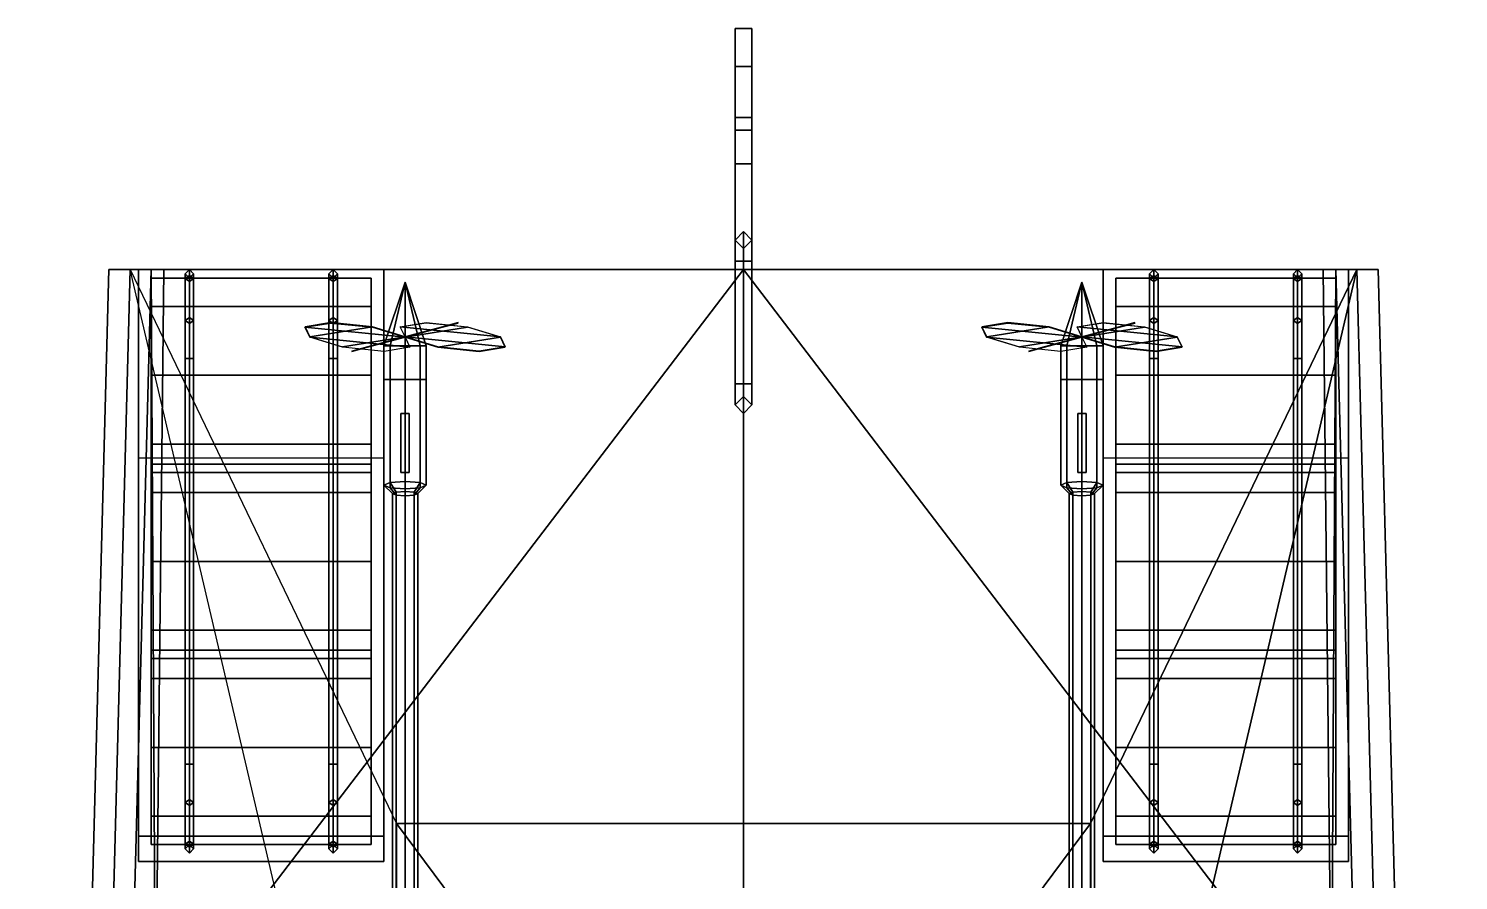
# Model space of a CAD drawing. Header units: millimetres. Extents: x -1.8 to 1.8, y -7.4 to 10.2.
# Drawn here: x -1.69 to 1.69, y 5.405 to 7.42 of the extents above; entities that cross this region are included whole.
import ezdxf

# ---------------------------------------------------------------- set-up
doc = ezdxf.new("R2010")
doc.units = ezdxf.units.MM
for name, color, linetype in [('deck', 2, 'Continuous'), ('propeller', 1, 'Continuous'), ('superstructure', 3, 'Continuous')]:
    doc.layers.add(name, color=color, linetype=linetype)

msp = doc.modelspace()

# ---------------------------------------------------------------- linework, layer by layer
for points in [[(-0.02, 7.42, -1.27), (-0.02, 6.87, -1.27), (-0.02, 6.87, -1.27), (-0.02, 7.42, -0.47)], [(0.02, 7.42, -0.47), (0.02, 7.42, -1.27), (-0.02, 7.42, -1.27), (-0.02, 7.42, -0.47)], [(0.02, 7.42, -1.27), (0.02, 6.87, -1.27), (-0.02, 6.87, -1.27), (-0.02, 7.42, -1.27)], [(-0.02, 7.42, -0.47), (-0.02, 6.87, -1.27), (-0.02, 6.87, -1.27), (-0.02, 7.1)], [(0.02, 7.1), (0.02, 7.42, -0.47), (-0.02, 7.42, -0.47), (-0.02, 7.1)], [(-0.02, 7.33, 0.43), (-0.02, 7.21, 0.5), (-0.02, 7.18, 0.66), (-0.02, 7.42, 0.48)], [(-0.02, 7.42, 0.48), (-0.02, 7.18, 0.66), (0.02, 7.18, 0.66), (0.02, 7.42, 0.48)], [(-0.02, 7.42, 0.43), (-0.02, 7.33, 0.43), (-0.02, 7.42, 0.48)], [(0.02, 7.42, 0.48), (0.02, 7.42, 0.43), (-0.02, 7.42, 0.43), (-0.02, 7.42, 0.48)], [(0.02, 7.42, 0.43), (0.02, 7.33, 0.43), (-0.02, 7.33, 0.43), (-0.02, 7.42, 0.43)], [(0.02, 6.87, -1.27), (0.02, 6.87, -1.27), (0.02, 7.42, -1.27), (0.02, 7.42, -0.47)], [(0.02, 6.87, -1.27), (0.02, 6.87, -1.27), (0.02, 7.42, -0.47), (0.02, 7.1)], [(0.02, 7.18, 0.66), (0.02, 7.21, 0.5), (0.02, 7.33, 0.43), (0.02, 7.42, 0.48)], [(0.02, 7.42, 0.48), (0.02, 7.33, 0.43), (0.02, 7.42, 0.43), (0.02, 7.42, 0.48)], [(0.02, 7.33, 0.43), (0.02, 7.21, 0.5), (-0.02, 7.21, 0.5), (-0.02, 7.33, 0.43)], [(-0.02, 7.21, 0.5), (-0.02, 7.1, 0.5), (-0.02, 6.87, 0.66), (-0.02, 7.18, 0.66)], [(0.02, 7.21, 0.5), (0.02, 7.1, 0.5), (-0.02, 7.1, 0.5), (-0.02, 7.21, 0.5)], [(0.02, 6.87, 0.66), (0.02, 7.1, 0.5), (0.02, 7.21, 0.5), (0.02, 7.18, 0.66)], [(-0.02, 7.18, 0.66), (-0.02, 7.1, 0.66), (0.02, 7.1, 0.66), (0.02, 7.18, 0.66)], [(0.02, 7.1, 0.5), (0.02, 7.1), (-0.02, 7.1), (-0.02, 7.1, 0.5)], [(-0.02, 7.1), (-0.02, 6.87, -1.27), (-0.02, 6.87, 0.66), (-0.02, 7.1, 0.5)], [(-0.02, 7.1, 0.66), (-0.02, 6.87, 0.66), (-0.02, 6.87, 0.7), (-0.02, 7.1, 0.72)], [(0.02, 7.1, 0.72), (0.02, 7.1, 0.66), (-0.02, 7.1, 0.66), (-0.02, 7.1, 0.72)], [(-0.02, 7.1, 0.72), (-0.02, 6.58, 0.72), (0.02, 6.58, 0.72), (0.02, 7.1, 0.72)], [(-0.02, 6.87, 0.7), (-0.02, 6.58, 0.7), (-0.02, 6.58, 0.72), (-0.02, 7.1, 0.72)], [(0.02, 6.87, 0.66), (0.02, 6.87, -1.27), (0.02, 7.1), (0.02, 7.1, 0.5)], [(0.02, 6.87, 0.7), (0.02, 6.87, 0.66), (0.02, 7.1, 0.66), (0.02, 7.1, 0.72)], [(0.02, 6.58, 0.72), (0.02, 6.58, 0.7), (0.02, 6.87, 0.7), (0.02, 7.1, 0.72)], [(-0.02, 6.87, 0.7), (-0.02, 6.87, -1.27), (0.02, 6.87, -1.27), (0.02, 6.87, 0.7)], [(0.02, 6.87, 0.7), (0.02, 6.58, 0.7), (-0.02, 6.58, 0.7), (-0.02, 6.87, 0.7)], [(-1.45, 6.85, 0.6), (-1.64, -0.34, 0.65), (-1.69, -0.34, 0.68), (-1.5, 6.85, 0.63)], [(-1.5, 6.85, 0.63), (-1.69, -0.34, 0.68), (-1.69, -0.34, 0.71), (-1.5, 6.85, 0.66)], [(-1.5, 6.85, 0.66), (-1.69, -0.34, 0.71), (-1.64, -0.34, 0.74), (-1.45, 6.85, 0.69)], [(-1.4, 6.85), (-1.59, -0.34), (-1.64, -0.34, 0.65), (-1.45, 6.85, 0.6)], [(-1.39, 5.03, -0.35), (-1.54, -0.34, -0.31), (-1.59, -0.34), (-1.4, 6.85)], [(1.5, 6.85, 0.63), (1.45, 6.85, 0.6), (-1.45, 6.85, 0.6), (-1.5, 6.85, 0.63)], [(1.5, 6.85, 0.66), (1.5, 6.85, 0.63), (-1.5, 6.85, 0.63), (-1.5, 6.85, 0.66)], [(1.45, 6.85, 0.69), (1.5, 6.85, 0.66), (-1.5, 6.85, 0.66), (-1.45, 6.85, 0.69)], [(1.45, 6.85, 0.6), (1.4, 6.85), (-1.4, 6.85), (-1.45, 6.85, 0.6)], [(-1.43, 6.405, 0.6931), (-1.43, 5.51, 0.82), (-1.43, 5.45, 0.89), (-1.43, 6.85, 0.69)], [(-1.43, 6.85, 0.69), (-1.43, 5.45, 0.89), (-0.85, 5.45, 0.89), (-0.85, 6.85, 0.69)], [(-1.37, 6.85, -0.35), (-1.39, 5.03, -0.35), (-1.39, 5.03, -0.35), (-1.4, 6.85)], [(1.4, 6.85), (1.37, 6.85, -0.35), (-1.37, 6.85, -0.35), (-1.4, 6.85)], [(0, 6.85, -0.4), (-1.39, 5.03, -0.35), (-1.39, 5.03, -0.35), (-1.37, 6.85, -0.35)], [(0, 6.85, -0.4), (0, -5.62, -0.63), (0, -5.62, -0.63), (-1.39, 5.03, -0.35)], [(1.37, 6.85, -0.35), (0, 6.85, -0.4), (0, 6.85, -0.4), (-1.37, 6.85, -0.35)], [(-1.31, 6.85, 1), (-1.32, 6.84, 1), (-1.32, 6.829, 1.091), (-1.31, 6.8361, 1.0981)], [(-1.31, 6.85, 0.69), (-1.32, 6.84, 0.69), (-1.32, 6.84, 1), (-1.31, 6.85, 1)], [(-1.32, 6.84, 1), (-1.31, 6.83, 1), (-1.31, 6.8219, 1.0839), (-1.32, 6.829, 1.091)], [(-1.32, 6.84, 0.69), (-1.31, 6.83, 0.69), (-1.31, 6.83, 1), (-1.32, 6.84, 1)], [(-1.31, 6.8361, 1.0981), (-1.32, 6.829, 1.091), (-1.32, 6.73, 1.19), (-1.31, 6.7371, 1.1971)], [(-1.32, 6.829, 1.091), (-1.31, 6.8219, 1.0839), (-1.31, 6.7229, 1.1829), (-1.32, 6.73, 1.19)], [(-1.3, 6.84, 1), (-1.31, 6.85, 1), (-1.31, 6.8361, 1.0981), (-1.3, 6.829, 1.091)], [(-1.3, 6.84, 0.69), (-1.31, 6.85, 0.69), (-1.31, 6.85, 1), (-1.3, 6.84, 1)], [(-1.31, 6.83, 1), (-1.3, 6.84, 1), (-1.3, 6.829, 1.091), (-1.31, 6.8219, 1.0839)], [(-1.31, 6.83, 0.69), (-1.3, 6.84, 0.69), (-1.3, 6.84, 1), (-1.31, 6.83, 1)], [(-1.3, 6.829, 1.091), (-1.31, 6.8361, 1.0981), (-1.31, 6.7371, 1.1971), (-1.3, 6.73, 1.19)], [(-1.31, 6.8219, 1.0839), (-1.3, 6.829, 1.091), (-1.3, 6.73, 1.19), (-1.31, 6.7229, 1.1829)], [(-0.97, 6.85, 1), (-0.98, 6.84, 1), (-0.98, 6.829, 1.091), (-0.97, 6.8361, 1.0981)], [(-0.97, 6.85, 0.69), (-0.98, 6.84, 0.69), (-0.98, 6.84, 1), (-0.97, 6.85, 1)], [(-0.98, 6.84, 1), (-0.97, 6.83, 1), (-0.97, 6.8219, 1.0839), (-0.98, 6.829, 1.091)], [(-0.98, 6.84, 0.69), (-0.97, 6.83, 0.69), (-0.97, 6.83, 1), (-0.98, 6.84, 1)], [(-0.97, 6.8361, 1.0981), (-0.98, 6.829, 1.091), (-0.98, 6.73, 1.19), (-0.97, 6.7371, 1.1971)], [(-0.98, 6.829, 1.091), (-0.97, 6.8219, 1.0839), (-0.97, 6.7229, 1.1829), (-0.98, 6.73, 1.19)], [(-0.96, 6.84, 1), (-0.97, 6.85, 1), (-0.97, 6.8361, 1.0981), (-0.96, 6.829, 1.091)], [(-0.96, 6.84, 0.69), (-0.97, 6.85, 0.69), (-0.97, 6.85, 1), (-0.96, 6.84, 1)], [(-0.97, 6.83, 1), (-0.96, 6.84, 1), (-0.96, 6.829, 1.091), (-0.97, 6.8219, 1.0839)], [(-0.97, 6.83, 0.69), (-0.96, 6.84, 0.69), (-0.96, 6.84, 1), (-0.97, 6.83, 1)], [(-0.96, 6.829, 1.091), (-0.97, 6.8361, 1.0981), (-0.97, 6.7371, 1.1971), (-0.96, 6.73, 1.19)], [(-0.97, 6.8219, 1.0839), (-0.96, 6.829, 1.091), (-0.96, 6.73, 1.19), (-0.97, 6.7229, 1.1829)], [(-0.85, 5.45, 0.89), (-0.85, 5.51, 0.82), (-0.85, 6.405, 0.6931), (-0.85, 6.85, 0.69)], [(1.39, 5.03, -0.35), (1.39, 5.03, -0.35), (0, 6.85, -0.4), (1.37, 6.85, -0.35)], [(0, -5.62, -0.63), (0, -5.62, -0.63), (0, 6.85, -0.4), (1.39, 5.03, -0.35)], [(0.85, 6.405, 0.6931), (0.85, 5.51, 0.82), (0.85, 5.45, 0.89), (0.85, 6.85, 0.69)], [(0.85, 6.85, 0.69), (0.85, 5.45, 0.89), (1.43, 5.45, 0.89), (1.43, 6.85, 0.69)], [(0.97, 6.85, 1), (0.96, 6.84, 1), (0.96, 6.829, 1.091), (0.97, 6.8361, 1.0981)], [(0.97, 6.85, 0.69), (0.96, 6.84, 0.69), (0.96, 6.84, 1), (0.97, 6.85, 1)], [(0.96, 6.84, 1), (0.97, 6.83, 1), (0.97, 6.8219, 1.0839), (0.96, 6.829, 1.091)], [(0.96, 6.84, 0.69), (0.97, 6.83, 0.69), (0.97, 6.83, 1), (0.96, 6.84, 1)], [(0.97, 6.8361, 1.0981), (0.96, 6.829, 1.091), (0.96, 6.73, 1.19), (0.97, 6.7371, 1.1971)], [(0.96, 6.829, 1.091), (0.97, 6.8219, 1.0839), (0.97, 6.7229, 1.1829), (0.96, 6.73, 1.19)], [(0.98, 6.84, 1), (0.97, 6.85, 1), (0.97, 6.8361, 1.0981), (0.98, 6.829, 1.091)], [(0.98, 6.84, 0.69), (0.97, 6.85, 0.69), (0.97, 6.85, 1), (0.98, 6.84, 1)], [(0.97, 6.83, 1), (0.98, 6.84, 1), (0.98, 6.829, 1.091), (0.97, 6.8219, 1.0839)], [(0.97, 6.83, 0.69), (0.98, 6.84, 0.69), (0.98, 6.84, 1), (0.97, 6.83, 1)], [(0.98, 6.829, 1.091), (0.97, 6.8361, 1.0981), (0.97, 6.7371, 1.1971), (0.98, 6.73, 1.19)], [(0.97, 6.8219, 1.0839), (0.98, 6.829, 1.091), (0.98, 6.73, 1.19), (0.97, 6.7229, 1.1829)], [(1.31, 6.85, 1), (1.3, 6.84, 1), (1.3, 6.829, 1.091), (1.31, 6.8361, 1.0981)], [(1.31, 6.85, 0.69), (1.3, 6.84, 0.69), (1.3, 6.84, 1), (1.31, 6.85, 1)], [(1.3, 6.84, 1), (1.31, 6.83, 1), (1.31, 6.8219, 1.0839), (1.3, 6.829, 1.091)], [(1.3, 6.84, 0.69), (1.31, 6.83, 0.69), (1.31, 6.83, 1), (1.3, 6.84, 1)], [(1.31, 6.8361, 1.0981), (1.3, 6.829, 1.091), (1.3, 6.73, 1.19), (1.31, 6.7371, 1.1971)], [(1.3, 6.829, 1.091), (1.31, 6.8219, 1.0839), (1.31, 6.7229, 1.1829), (1.3, 6.73, 1.19)], [(1.32, 6.84, 1), (1.31, 6.85, 1), (1.31, 6.8361, 1.0981), (1.32, 6.829, 1.091)], [(1.32, 6.84, 0.69), (1.31, 6.85, 0.69), (1.31, 6.85, 1), (1.32, 6.84, 1)], [(1.31, 6.83, 1), (1.32, 6.84, 1), (1.32, 6.829, 1.091), (1.31, 6.8219, 1.0839)], [(1.31, 6.83, 0.69), (1.32, 6.84, 0.69), (1.32, 6.84, 1), (1.31, 6.83, 1)], [(1.32, 6.829, 1.091), (1.31, 6.8361, 1.0981), (1.31, 6.7371, 1.1971), (1.32, 6.73, 1.19)], [(1.31, 6.8219, 1.0839), (1.32, 6.829, 1.091), (1.32, 6.73, 1.19), (1.31, 6.7229, 1.1829)], [(1.39, 5.03, -0.35), (1.39, 5.03, -0.35), (1.37, 6.85, -0.35), (1.4, 6.85)], [(1.59, -0.34), (1.54, -0.34, -0.31), (1.39, 5.03, -0.35), (1.4, 6.85)], [(1.64, -0.34, 0.65), (1.59, -0.34), (1.4, 6.85), (1.45, 6.85, 0.6)], [(1.43, 5.45, 0.89), (1.43, 5.51, 0.82), (1.43, 6.405, 0.6931), (1.43, 6.85, 0.69)], [(1.69, -0.34, 0.68), (1.64, -0.34, 0.65), (1.45, 6.85, 0.6), (1.5, 6.85, 0.63)], [(1.64, -0.34, 0.74), (1.69, -0.34, 0.71), (1.5, 6.85, 0.66), (1.45, 6.85, 0.69)], [(1.69, -0.34, 0.71), (1.69, -0.34, 0.68), (1.5, 6.85, 0.63), (1.5, 6.85, 0.66)], [(-1.31, 6.7371, 1.1971), (-1.32, 6.73, 1.19), (-1.32, 6.64, 1.21), (-1.31, 6.64, 1.22)], [(-1.32, 6.73, 1.19), (-1.31, 6.7229, 1.1829), (-1.31, 6.64, 1.2), (-1.32, 6.64, 1.21)], [(-1.3, 6.73, 1.19), (-1.31, 6.7371, 1.1971), (-1.31, 6.64, 1.22), (-1.3, 6.64, 1.21)], [(-1.31, 6.7229, 1.1829), (-1.3, 6.73, 1.19), (-1.3, 6.64, 1.21), (-1.31, 6.64, 1.2)], [(-0.97, 6.7371, 1.1971), (-0.98, 6.73, 1.19), (-0.98, 6.64, 1.21), (-0.97, 6.64, 1.22)], [(-0.98, 6.73, 1.19), (-0.97, 6.7229, 1.1829), (-0.97, 6.64, 1.2), (-0.98, 6.64, 1.21)], [(-0.96, 6.73, 1.19), (-0.97, 6.7371, 1.1971), (-0.97, 6.64, 1.22), (-0.96, 6.64, 1.21)], [(-0.97, 6.7229, 1.1829), (-0.96, 6.73, 1.19), (-0.96, 6.64, 1.21), (-0.97, 6.64, 1.2)], [(0.97, 6.7371, 1.1971), (0.96, 6.73, 1.19), (0.96, 6.64, 1.21), (0.97, 6.64, 1.22)], [(0.96, 6.73, 1.19), (0.97, 6.7229, 1.1829), (0.97, 6.64, 1.2), (0.96, 6.64, 1.21)], [(0.98, 6.73, 1.19), (0.97, 6.7371, 1.1971), (0.97, 6.64, 1.22), (0.98, 6.64, 1.21)], [(0.97, 6.7229, 1.1829), (0.98, 6.73, 1.19), (0.98, 6.64, 1.21), (0.97, 6.64, 1.2)], [(1.31, 6.7371, 1.1971), (1.3, 6.73, 1.19), (1.3, 6.64, 1.21), (1.31, 6.64, 1.22)], [(1.3, 6.73, 1.19), (1.31, 6.7229, 1.1829), (1.31, 6.64, 1.2), (1.3, 6.64, 1.21)], [(1.32, 6.73, 1.19), (1.31, 6.7371, 1.1971), (1.31, 6.64, 1.22), (1.32, 6.64, 1.21)], [(1.31, 6.7229, 1.1829), (1.32, 6.73, 1.19), (1.32, 6.64, 1.21), (1.31, 6.64, 1.2)], [(-1.31, 5.68, 1.34), (-1.32, 5.68, 1.35), (-1.32, 6.64, 1.21), (-1.31, 6.64, 1.2)], [(-1.32, 5.68, 1.35), (-1.31, 5.68, 1.36), (-1.31, 6.64, 1.22), (-1.32, 6.64, 1.21)], [(-1.3, 5.68, 1.35), (-1.31, 5.68, 1.34), (-1.31, 6.64, 1.2), (-1.3, 6.64, 1.21)], [(-1.31, 5.68, 1.36), (-1.3, 5.68, 1.35), (-1.3, 6.64, 1.21), (-1.31, 6.64, 1.22)], [(-0.97, 5.68, 1.34), (-0.98, 5.68, 1.35), (-0.98, 6.64, 1.21), (-0.97, 6.64, 1.2)], [(-0.98, 5.68, 1.35), (-0.97, 5.68, 1.36), (-0.97, 6.64, 1.22), (-0.98, 6.64, 1.21)], [(-0.96, 5.68, 1.35), (-0.97, 5.68, 1.34), (-0.97, 6.64, 1.2), (-0.96, 6.64, 1.21)], [(-0.97, 5.68, 1.36), (-0.96, 5.68, 1.35), (-0.96, 6.64, 1.21), (-0.97, 6.64, 1.22)], [(0.97, 5.68, 1.34), (0.96, 5.68, 1.35), (0.96, 6.64, 1.21), (0.97, 6.64, 1.2)], [(0.96, 5.68, 1.35), (0.97, 5.68, 1.36), (0.97, 6.64, 1.22), (0.96, 6.64, 1.21)], [(0.98, 5.68, 1.35), (0.97, 5.68, 1.34), (0.97, 6.64, 1.2), (0.98, 6.64, 1.21)], [(0.97, 5.68, 1.36), (0.98, 5.68, 1.35), (0.98, 6.64, 1.21), (0.97, 6.64, 1.22)], [(1.31, 5.68, 1.34), (1.3, 5.68, 1.35), (1.3, 6.64, 1.21), (1.31, 6.64, 1.2)], [(1.3, 5.68, 1.35), (1.31, 5.68, 1.36), (1.31, 6.64, 1.22), (1.3, 6.64, 1.21)], [(1.32, 5.68, 1.35), (1.31, 5.68, 1.34), (1.31, 6.64, 1.2), (1.32, 6.64, 1.21)], [(1.31, 5.68, 1.36), (1.32, 5.68, 1.35), (1.32, 6.64, 1.21), (1.31, 6.64, 1.22)], [(-0.8354, 6.59, -0.8646), (-0.85, 6.59, -0.9), (-0.85, 6.34, -0.85), (-0.8354, 6.3461, -0.8152)], [(-0.85, 6.59, -0.9), (-0.8354, 6.59, -0.9354), (-0.8354, 6.3339, -0.8848), (-0.85, 6.34, -0.85)], [(-0.8, 6.59, -0.85), (-0.8354, 6.59, -0.8646), (-0.8354, 6.3461, -0.8152), (-0.8, 6.3487, -0.8008)], [(-0.8354, 6.59, -0.9354), (-0.8, 6.59, -0.95), (-0.8, 6.3313, -0.8992), (-0.8354, 6.3339, -0.8848)], [(-0.8, 6.59, -0.95), (-0.7646, 6.59, -0.9354), (-0.7646, 6.3339, -0.8848), (-0.8, 6.3313, -0.8992)], [(-0.7646, 6.59, -0.8646), (-0.8, 6.59, -0.85), (-0.8, 6.3487, -0.8008), (-0.7646, 6.3461, -0.8152)], [(-0.7646, 6.59, -0.9354), (-0.75, 6.59, -0.9), (-0.75, 6.34, -0.85), (-0.7646, 6.3339, -0.8848)], [(-0.75, 6.59, -0.9), (-0.7646, 6.59, -0.8646), (-0.7646, 6.3461, -0.8152), (-0.75, 6.34, -0.85)], [(-0.02, 6.58, 0.72), (-0.02, 6.58, 0.7), (0.02, 6.58, 0.7), (0.02, 6.58, 0.72)], [(0.7646, 6.59, -0.8646), (0.75, 6.59, -0.9), (0.75, 6.34, -0.85), (0.7646, 6.3461, -0.8152)], [(0.75, 6.59, -0.9), (0.7646, 6.59, -0.9354), (0.7646, 6.3339, -0.8848), (0.75, 6.34, -0.85)], [(0.8, 6.59, -0.85), (0.7646, 6.59, -0.8646), (0.7646, 6.3461, -0.8152), (0.8, 6.3487, -0.8008)], [(0.7646, 6.59, -0.9354), (0.8, 6.59, -0.95), (0.8, 6.3313, -0.8992), (0.7646, 6.3339, -0.8848)], [(0.8354, 6.59, -0.8646), (0.8, 6.59, -0.85), (0.8, 6.3487, -0.8008), (0.8354, 6.3461, -0.8152)], [(0.8, 6.59, -0.95), (0.8354, 6.59, -0.9354), (0.8354, 6.3339, -0.8848), (0.8, 6.3313, -0.8992)], [(0.85, 6.59, -0.9), (0.8354, 6.59, -0.8646), (0.8354, 6.3461, -0.8152), (0.85, 6.34, -0.85)], [(0.8354, 6.59, -0.9354), (0.85, 6.59, -0.9), (0.85, 6.34, -0.85), (0.8354, 6.3339, -0.8848)], [(-0.79, 6.51, -0.36), (-0.79, 6.51, -0.84), (-0.81, 6.51, -0.84), (-0.81, 6.51, -0.36)], [(-0.81, 6.51, -0.84), (-0.81, 6.37, -0.81), (-0.81, 6.37, -0.36), (-0.81, 6.51, -0.36)], [(-0.79, 6.37, -0.36), (-0.79, 6.37, -0.81), (-0.79, 6.51, -0.84), (-0.79, 6.51, -0.36)], [(0.79, 6.51, -0.84), (0.79, 6.37, -0.81), (0.79, 6.37, -0.36), (0.79, 6.51, -0.36)], [(0.81, 6.51, -0.36), (0.81, 6.51, -0.84), (0.79, 6.51, -0.84), (0.79, 6.51, -0.36)], [(0.81, 6.37, -0.36), (0.81, 6.37, -0.81), (0.81, 6.51, -0.84), (0.81, 6.51, -0.36)], [(-0.85, 6.405, 0.6931), (-0.85, 5.51, 0.82), (-1.43, 5.51, 0.82), (-1.43, 6.405, 0.6931)], [(1.43, 6.405, 0.6931), (1.43, 5.51, 0.82), (0.85, 5.51, 0.82), (0.85, 6.405, 0.6931)], [(-0.81, 6.37, -0.36), (-0.81, 6.37, -0.81), (-0.79, 6.37, -0.81), (-0.79, 6.37, -0.36)], [(0.79, 6.37, -0.36), (0.79, 6.37, -0.81), (0.81, 6.37, -0.81), (0.81, 6.37, -0.36)], [(-0.8354, 6.3461, -0.8152), (-0.85, 6.34, -0.85), (-0.83, 6.3203, -0.8465), (-0.8212, 6.324, -0.8256)], [(-0.85, 6.34, -0.85), (-0.8354, 6.3339, -0.8848), (-0.8212, 6.3166, -0.8674), (-0.83, 6.3203, -0.8465)], [(-0.8, 6.3487, -0.8008), (-0.8354, 6.3461, -0.8152), (-0.8212, 6.324, -0.8256), (-0.8, 6.3255, -0.817)], [(-0.8354, 6.3339, -0.8848), (-0.8, 6.3313, -0.8992), (-0.8, 6.3151, -0.8761), (-0.8212, 6.3166, -0.8674)], [(-0.8212, 6.324, -0.8256), (-0.83, 6.3203, -0.8465), (-0.83, 3.5038, -0.3499), (-0.8212, 3.5074, -0.329)], [(-0.8, 6.3255, -0.817), (-0.8212, 6.324, -0.8256), (-0.8212, 3.5074, -0.329), (-0.8, 3.509, -0.3203)], [(-0.7646, 6.3461, -0.8152), (-0.8, 6.3487, -0.8008), (-0.8, 6.3255, -0.817), (-0.7788, 6.324, -0.8256)], [(-0.8, 6.3313, -0.8992), (-0.7646, 6.3339, -0.8848), (-0.7788, 6.3166, -0.8674), (-0.8, 6.3151, -0.8761)], [(-0.7788, 6.324, -0.8256), (-0.8, 6.3255, -0.817), (-0.8, 3.509, -0.3203), (-0.7788, 3.5074, -0.329)], [(-0.75, 6.34, -0.85), (-0.7646, 6.3461, -0.8152), (-0.7788, 6.324, -0.8256), (-0.77, 6.3203, -0.8465)], [(-0.7646, 6.3339, -0.8848), (-0.75, 6.34, -0.85), (-0.77, 6.3203, -0.8465), (-0.7788, 6.3166, -0.8674)], [(-0.77, 6.3203, -0.8465), (-0.7788, 6.324, -0.8256), (-0.7788, 3.5074, -0.329), (-0.77, 3.5038, -0.3499)], [(0.7646, 6.3461, -0.8152), (0.75, 6.34, -0.85), (0.77, 6.3203, -0.8465), (0.7788, 6.324, -0.8256)], [(0.75, 6.34, -0.85), (0.7646, 6.3339, -0.8848), (0.7788, 6.3166, -0.8674), (0.77, 6.3203, -0.8465)], [(0.8, 6.3487, -0.8008), (0.7646, 6.3461, -0.8152), (0.7788, 6.324, -0.8256), (0.8, 6.3255, -0.817)], [(0.7646, 6.3339, -0.8848), (0.8, 6.3313, -0.8992), (0.8, 6.3151, -0.8761), (0.7788, 6.3166, -0.8674)], [(0.7788, 6.324, -0.8256), (0.77, 6.3203, -0.8465), (0.77, 3.5038, -0.3499), (0.7788, 3.5074, -0.329)], [(0.8, 6.3255, -0.817), (0.7788, 6.324, -0.8256), (0.7788, 3.5074, -0.329), (0.8, 3.509, -0.3203)], [(0.8354, 6.3461, -0.8152), (0.8, 6.3487, -0.8008), (0.8, 6.3255, -0.817), (0.8212, 6.324, -0.8256)], [(0.8, 6.3313, -0.8992), (0.8354, 6.3339, -0.8848), (0.8212, 6.3166, -0.8674), (0.8, 6.3151, -0.8761)], [(0.8212, 6.324, -0.8256), (0.8, 6.3255, -0.817), (0.8, 3.509, -0.3203), (0.8212, 3.5074, -0.329)], [(0.85, 6.34, -0.85), (0.8354, 6.3461, -0.8152), (0.8212, 6.324, -0.8256), (0.83, 6.3203, -0.8465)], [(0.8354, 6.3339, -0.8848), (0.85, 6.34, -0.85), (0.83, 6.3203, -0.8465), (0.8212, 6.3166, -0.8674)], [(0.83, 6.3203, -0.8465), (0.8212, 6.324, -0.8256), (0.8212, 3.5074, -0.329), (0.83, 3.5038, -0.3499)], [(-0.83, 6.3203, -0.8465), (-0.8212, 6.3166, -0.8674), (-0.8212, 3.5001, -0.3708), (-0.83, 3.5038, -0.3499)], [(-0.8212, 6.3166, -0.8674), (-0.8, 6.3151, -0.8761), (-0.8, 3.4985, -0.3794), (-0.8212, 3.5001, -0.3708)], [(-0.8, 6.3151, -0.8761), (-0.7788, 6.3166, -0.8674), (-0.7788, 3.5001, -0.3708), (-0.8, 3.4985, -0.3794)], [(-0.7788, 6.3166, -0.8674), (-0.77, 6.3203, -0.8465), (-0.77, 3.5038, -0.3499), (-0.7788, 3.5001, -0.3708)], [(0.77, 6.3203, -0.8465), (0.7788, 6.3166, -0.8674), (0.7788, 3.5001, -0.3708), (0.77, 3.5038, -0.3499)], [(0.7788, 6.3166, -0.8674), (0.8, 6.3151, -0.8761), (0.8, 3.4985, -0.3794), (0.7788, 3.5001, -0.3708)], [(0.8, 6.3151, -0.8761), (0.8212, 6.3166, -0.8674), (0.8212, 3.5001, -0.3708), (0.8, 3.4985, -0.3794)], [(0.8212, 6.3166, -0.8674), (0.83, 6.3203, -0.8465), (0.83, 3.5038, -0.3499), (0.8212, 3.5001, -0.3708)], [(-1.31, 5.5971, 1.3229), (-1.32, 5.59, 1.33), (-1.32, 5.68, 1.35), (-1.31, 5.68, 1.34)], [(-1.32, 5.59, 1.33), (-1.31, 5.5829, 1.3371), (-1.31, 5.68, 1.36), (-1.32, 5.68, 1.35)], [(-1.3, 5.59, 1.33), (-1.31, 5.5971, 1.3229), (-1.31, 5.68, 1.34), (-1.3, 5.68, 1.35)], [(-1.31, 5.5829, 1.3371), (-1.3, 5.59, 1.33), (-1.3, 5.68, 1.35), (-1.31, 5.68, 1.36)], [(-0.97, 5.5971, 1.3229), (-0.98, 5.59, 1.33), (-0.98, 5.68, 1.35), (-0.97, 5.68, 1.34)], [(-0.98, 5.59, 1.33), (-0.97, 5.5829, 1.3371), (-0.97, 5.68, 1.36), (-0.98, 5.68, 1.35)], [(-0.96, 5.59, 1.33), (-0.97, 5.5971, 1.3229), (-0.97, 5.68, 1.34), (-0.96, 5.68, 1.35)], [(-0.97, 5.5829, 1.3371), (-0.96, 5.59, 1.33), (-0.96, 5.68, 1.35), (-0.97, 5.68, 1.36)], [(0.97, 5.5971, 1.3229), (0.96, 5.59, 1.33), (0.96, 5.68, 1.35), (0.97, 5.68, 1.34)], [(0.96, 5.59, 1.33), (0.97, 5.5829, 1.3371), (0.97, 5.68, 1.36), (0.96, 5.68, 1.35)], [(0.98, 5.59, 1.33), (0.97, 5.5971, 1.3229), (0.97, 5.68, 1.34), (0.98, 5.68, 1.35)], [(0.97, 5.5829, 1.3371), (0.98, 5.59, 1.33), (0.98, 5.68, 1.35), (0.97, 5.68, 1.36)], [(1.31, 5.5971, 1.3229), (1.3, 5.59, 1.33), (1.3, 5.68, 1.35), (1.31, 5.68, 1.34)], [(1.3, 5.59, 1.33), (1.31, 5.5829, 1.3371), (1.31, 5.68, 1.36), (1.3, 5.68, 1.35)], [(1.32, 5.59, 1.33), (1.31, 5.5971, 1.3229), (1.31, 5.68, 1.34), (1.32, 5.68, 1.35)], [(1.31, 5.5829, 1.3371), (1.32, 5.59, 1.33), (1.32, 5.68, 1.35), (1.31, 5.68, 1.36)], [(-1.31, 5.4981, 1.2239), (-1.32, 5.491, 1.231), (-1.32, 5.59, 1.33), (-1.31, 5.5971, 1.3229)], [(-1.32, 5.491, 1.231), (-1.31, 5.4839, 1.2381), (-1.31, 5.5829, 1.3371), (-1.32, 5.59, 1.33)], [(-1.3, 5.491, 1.231), (-1.31, 5.4981, 1.2239), (-1.31, 5.5971, 1.3229), (-1.3, 5.59, 1.33)], [(-1.31, 5.4839, 1.2381), (-1.3, 5.491, 1.231), (-1.3, 5.59, 1.33), (-1.31, 5.5829, 1.3371)], [(-0.97, 5.4981, 1.2239), (-0.98, 5.491, 1.231), (-0.98, 5.59, 1.33), (-0.97, 5.5971, 1.3229)], [(-0.98, 5.491, 1.231), (-0.97, 5.4839, 1.2381), (-0.97, 5.5829, 1.3371), (-0.98, 5.59, 1.33)], [(-0.96, 5.491, 1.231), (-0.97, 5.4981, 1.2239), (-0.97, 5.5971, 1.3229), (-0.96, 5.59, 1.33)], [(-0.97, 5.4839, 1.2381), (-0.96, 5.491, 1.231), (-0.96, 5.59, 1.33), (-0.97, 5.5829, 1.3371)], [(0.97, 5.4981, 1.2239), (0.96, 5.491, 1.231), (0.96, 5.59, 1.33), (0.97, 5.5971, 1.3229)], [(0.96, 5.491, 1.231), (0.97, 5.4839, 1.2381), (0.97, 5.5829, 1.3371), (0.96, 5.59, 1.33)], [(0.98, 5.491, 1.231), (0.97, 5.4981, 1.2239), (0.97, 5.5971, 1.3229), (0.98, 5.59, 1.33)], [(0.97, 5.4839, 1.2381), (0.98, 5.491, 1.231), (0.98, 5.59, 1.33), (0.97, 5.5829, 1.3371)], [(1.31, 5.4981, 1.2239), (1.3, 5.491, 1.231), (1.3, 5.59, 1.33), (1.31, 5.5971, 1.3229)], [(1.3, 5.491, 1.231), (1.31, 5.4839, 1.2381), (1.31, 5.5829, 1.3371), (1.3, 5.59, 1.33)], [(1.32, 5.491, 1.231), (1.31, 5.4981, 1.2239), (1.31, 5.5971, 1.3229), (1.32, 5.59, 1.33)], [(1.31, 5.4839, 1.2381), (1.32, 5.491, 1.231), (1.32, 5.59, 1.33), (1.31, 5.5829, 1.3371)], [(-1.43, 5.45, 0.6997), (-1.43, 5.45, 0.89), (-1.43, 5.51, 0.82), (-1.43, 5.51, 0.6993)], [(-1.43, 5.51, 0.6993), (-1.43, 5.51, 0.82), (-0.85, 5.51, 0.82), (-0.85, 5.51, 0.6993)], [(-0.85, 5.51, 0.82), (-0.85, 5.45, 0.89), (-0.85, 5.45, 0.6997), (-0.85, 5.51, 0.6993)], [(0.85, 5.45, 0.6997), (0.85, 5.45, 0.89), (0.85, 5.51, 0.82), (0.85, 5.51, 0.6993)], [(0.85, 5.51, 0.6993), (0.85, 5.51, 0.82), (1.43, 5.51, 0.82), (1.43, 5.51, 0.6993)], [(1.43, 5.51, 0.82), (1.43, 5.45, 0.89), (1.43, 5.45, 0.6997), (1.43, 5.51, 0.6993)], [(-1.31, 5.49, 1.14), (-1.32, 5.48, 1.14), (-1.32, 5.491, 1.231), (-1.31, 5.4981, 1.2239)], [(-1.32, 5.48, 1.14), (-1.31, 5.47, 1.14), (-1.31, 5.4839, 1.2381), (-1.32, 5.491, 1.231)], [(-1.31, 5.49, 0.88), (-1.32, 5.48, 0.88), (-1.32, 5.48, 1.14), (-1.31, 5.49, 1.14)], [(-1.32, 5.48, 0.88), (-1.31, 5.47, 0.88), (-1.31, 5.47, 1.14), (-1.32, 5.48, 1.14)], [(-1.3, 5.48, 1.14), (-1.31, 5.49, 1.14), (-1.31, 5.4981, 1.2239), (-1.3, 5.491, 1.231)], [(-1.31, 5.47, 1.14), (-1.3, 5.48, 1.14), (-1.3, 5.491, 1.231), (-1.31, 5.4839, 1.2381)], [(-1.3, 5.48, 0.88), (-1.31, 5.49, 0.88), (-1.31, 5.49, 1.14), (-1.3, 5.48, 1.14)], [(-1.31, 5.47, 0.88), (-1.3, 5.48, 0.88), (-1.3, 5.48, 1.14), (-1.31, 5.47, 1.14)], [(-0.97, 5.49, 1.14), (-0.98, 5.48, 1.14), (-0.98, 5.491, 1.231), (-0.97, 5.4981, 1.2239)], [(-0.98, 5.48, 1.14), (-0.97, 5.47, 1.14), (-0.97, 5.4839, 1.2381), (-0.98, 5.491, 1.231)], [(-0.97, 5.49, 0.88), (-0.98, 5.48, 0.88), (-0.98, 5.48, 1.14), (-0.97, 5.49, 1.14)], [(-0.98, 5.48, 0.88), (-0.97, 5.47, 0.88), (-0.97, 5.47, 1.14), (-0.98, 5.48, 1.14)], [(-0.96, 5.48, 1.14), (-0.97, 5.49, 1.14), (-0.97, 5.4981, 1.2239), (-0.96, 5.491, 1.231)], [(-0.97, 5.47, 1.14), (-0.96, 5.48, 1.14), (-0.96, 5.491, 1.231), (-0.97, 5.4839, 1.2381)], [(-0.96, 5.48, 0.88), (-0.97, 5.49, 0.88), (-0.97, 5.49, 1.14), (-0.96, 5.48, 1.14)], [(-0.97, 5.47, 0.88), (-0.96, 5.48, 0.88), (-0.96, 5.48, 1.14), (-0.97, 5.47, 1.14)], [(0.97, 5.49, 1.14), (0.96, 5.48, 1.14), (0.96, 5.491, 1.231), (0.97, 5.4981, 1.2239)], [(0.96, 5.48, 1.14), (0.97, 5.47, 1.14), (0.97, 5.4839, 1.2381), (0.96, 5.491, 1.231)], [(0.97, 5.49, 0.88), (0.96, 5.48, 0.88), (0.96, 5.48, 1.14), (0.97, 5.49, 1.14)], [(0.96, 5.48, 0.88), (0.97, 5.47, 0.88), (0.97, 5.47, 1.14), (0.96, 5.48, 1.14)], [(0.98, 5.48, 1.14), (0.97, 5.49, 1.14), (0.97, 5.4981, 1.2239), (0.98, 5.491, 1.231)], [(0.97, 5.47, 1.14), (0.98, 5.48, 1.14), (0.98, 5.491, 1.231), (0.97, 5.4839, 1.2381)], [(0.98, 5.48, 0.88), (0.97, 5.49, 0.88), (0.97, 5.49, 1.14), (0.98, 5.48, 1.14)], [(0.97, 5.47, 0.88), (0.98, 5.48, 0.88), (0.98, 5.48, 1.14), (0.97, 5.47, 1.14)], [(1.31, 5.49, 1.14), (1.3, 5.48, 1.14), (1.3, 5.491, 1.231), (1.31, 5.4981, 1.2239)], [(1.3, 5.48, 1.14), (1.31, 5.47, 1.14), (1.31, 5.4839, 1.2381), (1.3, 5.491, 1.231)], [(1.31, 5.49, 0.88), (1.3, 5.48, 0.88), (1.3, 5.48, 1.14), (1.31, 5.49, 1.14)], [(1.3, 5.48, 0.88), (1.31, 5.47, 0.88), (1.31, 5.47, 1.14), (1.3, 5.48, 1.14)], [(1.32, 5.48, 1.14), (1.31, 5.49, 1.14), (1.31, 5.4981, 1.2239), (1.32, 5.491, 1.231)], [(1.31, 5.47, 1.14), (1.32, 5.48, 1.14), (1.32, 5.491, 1.231), (1.31, 5.4839, 1.2381)], [(1.32, 5.48, 0.88), (1.31, 5.49, 0.88), (1.31, 5.49, 1.14), (1.32, 5.48, 1.14)], [(1.31, 5.47, 0.88), (1.32, 5.48, 0.88), (1.32, 5.48, 1.14), (1.31, 5.47, 1.14)], [(-0.85, 5.45, 0.6997), (-0.85, 5.45, 0.89), (-1.43, 5.45, 0.89), (-1.43, 5.45, 0.6997)], [(1.43, 5.45, 0.6997), (1.43, 5.45, 0.89), (0.85, 5.45, 0.89), (0.85, 5.45, 0.6997)]]:
    msp.add_3dface(points)
at = {"layer": 'deck'}
for points in [[(-0.82, -0.34, 0.74), (-0.82, 4.16, 0.71), (-1.45, 6.85, 0.69), (-1.64, -0.34, 0.74)], [(0.82, 5.54, 0.6991), (1.45, 6.85, 0.69), (-1.45, 6.85, 0.69), (-0.82, 5.54, 0.6991)], [(1.64, -0.34, 0.74), (1.45, 6.85, 0.69), (0.82, 4.16, 0.71), (0.82, -0.34, 0.74)], [(0.82, 4.16, 0.71), (1.45, 6.85, 0.69), (1.45, 6.85, 0.69), (0.82, 5.54, 0.6991)]]:
    msp.add_3dface(points, dxfattribs=at)
at = {"layer": 'propeller'}
for points in [[(-0.85, 6.67, -0.9), (-0.8354, 6.67, -0.8646), (-0.8, 6.82, -0.9)], [(-0.8354, 6.67, -0.9354), (-0.85, 6.67, -0.9), (-0.8, 6.82, -0.9)], [(-0.8354, 6.67, -0.8646), (-0.8, 6.67, -0.85), (-0.8, 6.82, -0.9)], [(-0.8, 6.67, -0.95), (-0.8354, 6.67, -0.9354), (-0.8, 6.82, -0.9)], [(-0.7646, 6.67, -0.8646), (-0.75, 6.67, -0.9), (-0.8, 6.82, -0.9)], [(-0.8, 6.67, -0.85), (-0.7646, 6.67, -0.8646), (-0.8, 6.82, -0.9)], [(-0.7646, 6.67, -0.9354), (-0.8, 6.67, -0.95), (-0.8, 6.82, -0.9)], [(-0.75, 6.67, -0.9), (-0.7646, 6.67, -0.9354), (-0.8, 6.82, -0.9)], [(0.7646, 6.67, -0.9354), (0.75, 6.67, -0.9), (0.8, 6.82, -0.9)], [(0.75, 6.67, -0.9), (0.7646, 6.67, -0.8646), (0.8, 6.82, -0.9)], [(0.8, 6.67, -0.95), (0.7646, 6.67, -0.9354), (0.8, 6.82, -0.9)], [(0.7646, 6.67, -0.8646), (0.8, 6.67, -0.85), (0.8, 6.82, -0.9)], [(0.85, 6.67, -0.9), (0.8354, 6.67, -0.9354), (0.8, 6.82, -0.9)], [(0.8354, 6.67, -0.9354), (0.8, 6.67, -0.95), (0.8, 6.82, -0.9)], [(0.8, 6.67, -0.85), (0.8354, 6.67, -0.8646), (0.8, 6.82, -0.9)], [(0.8354, 6.67, -0.8646), (0.85, 6.67, -0.9), (0.8, 6.82, -0.9)], [(-0.9754, 6.7236, -0.9437), (-0.8774, 6.7138, -0.9579), (-0.8, 6.69, -0.9), (-1.0366, 6.7138, -0.8659)], [(-1.0366, 6.7138, -0.8659), (-0.8, 6.69, -0.9), (-0.7886, 6.6662, -0.8041), (-1.0252, 6.69, -0.77)], [(-0.9752, 6.7246, -0.9435), (-1.0365, 6.7148, -0.8657), (-1.025, 6.691, -0.7698), (-0.8772, 6.7148, -0.9576)], [(-0.8772, 6.7148, -0.9576), (-1.025, 6.691, -0.7698), (-0.9477, 6.6672, -0.7119), (-0.7999, 6.691, -0.8998)], [(-0.7115, 6.7148, -0.9381), (-0.8003, 6.691, -1.16), (-0.8891, 6.6672, -1.1219), (-0.8003, 6.691, -0.9)], [(-0.7112, 6.7138, -1.1219), (-0.8, 6.69, -0.9), (-0.8888, 6.6662, -0.9381), (-0.8, 6.69, -1.16)], [(-0.7502, 6.7236, -0.7263), (-0.8114, 6.7138, -0.8041), (-0.8, 6.69, -0.9), (-0.6522, 6.7138, -0.7121)], [(-0.7501, 6.7246, -0.7265), (-0.6521, 6.7148, -0.7124), (-0.5747, 6.691, -0.7702), (-0.8113, 6.7148, -0.8043)], [(-0.8113, 6.7148, -0.8043), (-0.5747, 6.691, -0.7702), (-0.5633, 6.6672, -0.8662), (-0.7999, 6.691, -0.9002)], [(-0.6747, 6.7246, -1.03), (-0.7115, 6.7148, -1.1219), (-0.8003, 6.691, -1.16), (-0.7115, 6.7148, -0.9381)], [(-0.6744, 6.7236, -1.03), (-0.7112, 6.7138, -0.9381), (-0.8, 6.69, -0.9), (-0.7112, 6.7138, -1.1219)], [(-0.6522, 6.7138, -0.7121), (-0.8, 6.69, -0.9), (-0.7226, 6.6662, -0.9579), (-0.5748, 6.69, -0.77)], [(0.6246, 6.7236, -0.9437), (0.7226, 6.7138, -0.9579), (0.8, 6.69, -0.9), (0.5634, 6.7138, -0.8659)], [(0.5634, 6.7138, -0.8659), (0.8, 6.69, -0.9), (0.8114, 6.6662, -0.8041), (0.5748, 6.69, -0.77)], [(0.6248, 6.7246, -0.9435), (0.5635, 6.7148, -0.8657), (0.575, 6.691, -0.7698), (0.7228, 6.7148, -0.9576)], [(0.7228, 6.7148, -0.9576), (0.575, 6.691, -0.7698), (0.6523, 6.6672, -0.7119), (0.8001, 6.691, -0.8998)], [(0.8885, 6.7148, -0.9381), (0.7997, 6.691, -1.16), (0.7109, 6.6672, -1.1219), (0.7997, 6.691, -0.9)], [(0.8888, 6.7138, -1.1219), (0.8, 6.69, -0.9), (0.7112, 6.6662, -0.9381), (0.8, 6.69, -1.16)], [(0.8498, 6.7236, -0.7263), (0.7886, 6.7138, -0.8041), (0.8, 6.69, -0.9), (0.9478, 6.7138, -0.7121)], [(0.8499, 6.7246, -0.7265), (0.9479, 6.7148, -0.7124), (1.0253, 6.691, -0.7702), (0.7887, 6.7148, -0.8043)], [(0.7887, 6.7148, -0.8043), (1.0253, 6.691, -0.7702), (1.0367, 6.6672, -0.8662), (0.8001, 6.691, -0.9002)], [(0.9253, 6.7246, -1.03), (0.8885, 6.7148, -1.1219), (0.7997, 6.691, -1.16), (0.8885, 6.7148, -0.9381)], [(0.9256, 6.7236, -1.03), (0.8888, 6.7138, -0.9381), (0.8, 6.69, -0.9), (0.8888, 6.7138, -1.1219)], [(0.9478, 6.7138, -0.7121), (0.8, 6.69, -0.9), (0.8774, 6.6662, -0.9579), (1.0252, 6.69, -0.77)], [(-1.0252, 6.69, -0.77), (-0.7886, 6.6662, -0.8041), (-0.8498, 6.6564, -0.7263), (-0.9478, 6.6662, -0.7121)], [(-0.7999, 6.691, -0.8998), (-0.9477, 6.6672, -0.7119), (-0.8497, 6.6573, -0.726), (-0.7884, 6.6672, -0.8038)], [(-0.8003, 6.691, -0.9), (-0.8891, 6.6672, -1.1219), (-0.9258, 6.6573, -1.03), (-0.8891, 6.6672, -0.9381)], [(-0.8, 6.69, -1.16), (-0.8888, 6.6662, -0.9381), (-0.9256, 6.6564, -1.03), (-0.8888, 6.6662, -1.1219)], [(-0.85, 6.67, -0.9), (-0.8354, 6.67, -0.9354), (-0.8354, 6.59, -0.9354), (-0.85, 6.59, -0.9)], [(-0.8354, 6.67, -0.8646), (-0.85, 6.67, -0.9), (-0.85, 6.59, -0.9), (-0.8354, 6.59, -0.8646)], [(-0.8354, 6.67, -0.9354), (-0.8, 6.67, -0.95), (-0.8, 6.59, -0.95), (-0.8354, 6.59, -0.9354)], [(-0.8, 6.67, -0.85), (-0.8354, 6.67, -0.8646), (-0.8354, 6.59, -0.8646), (-0.8, 6.59, -0.85)], [(-0.8, 6.67, -0.95), (-0.7646, 6.67, -0.9354), (-0.7646, 6.59, -0.9354), (-0.8, 6.59, -0.95)], [(-0.7646, 6.67, -0.8646), (-0.8, 6.67, -0.85), (-0.8, 6.59, -0.85), (-0.7646, 6.59, -0.8646)], [(-0.7999, 6.691, -0.9002), (-0.5633, 6.6672, -0.8662), (-0.6245, 6.6573, -0.944), (-0.7225, 6.6672, -0.9581)], [(-0.7646, 6.67, -0.9354), (-0.75, 6.67, -0.9), (-0.75, 6.59, -0.9), (-0.7646, 6.59, -0.9354)], [(-0.75, 6.67, -0.9), (-0.7646, 6.67, -0.8646), (-0.7646, 6.59, -0.8646), (-0.75, 6.59, -0.9)], [(-0.5748, 6.69, -0.77), (-0.7226, 6.6662, -0.9579), (-0.6246, 6.6564, -0.9437), (-0.5634, 6.6662, -0.8659)], [(0.5748, 6.69, -0.77), (0.8114, 6.6662, -0.8041), (0.7502, 6.6564, -0.7263), (0.6522, 6.6662, -0.7121)], [(0.8001, 6.691, -0.8998), (0.6523, 6.6672, -0.7119), (0.7503, 6.6573, -0.726), (0.8116, 6.6672, -0.8038)], [(0.7997, 6.691, -0.9), (0.7109, 6.6672, -1.1219), (0.6742, 6.6573, -1.03), (0.7109, 6.6672, -0.9381)], [(0.8, 6.69, -1.16), (0.7112, 6.6662, -0.9381), (0.6744, 6.6564, -1.03), (0.7112, 6.6662, -1.1219)], [(0.75, 6.67, -0.9), (0.7646, 6.67, -0.9354), (0.7646, 6.59, -0.9354), (0.75, 6.59, -0.9)], [(0.7646, 6.67, -0.8646), (0.75, 6.67, -0.9), (0.75, 6.59, -0.9), (0.7646, 6.59, -0.8646)], [(0.7646, 6.67, -0.9354), (0.8, 6.67, -0.95), (0.8, 6.59, -0.95), (0.7646, 6.59, -0.9354)], [(0.8, 6.67, -0.85), (0.7646, 6.67, -0.8646), (0.7646, 6.59, -0.8646), (0.8, 6.59, -0.85)], [(0.8, 6.67, -0.95), (0.8354, 6.67, -0.9354), (0.8354, 6.59, -0.9354), (0.8, 6.59, -0.95)], [(0.8354, 6.67, -0.8646), (0.8, 6.67, -0.85), (0.8, 6.59, -0.85), (0.8354, 6.59, -0.8646)], [(0.8001, 6.691, -0.9002), (1.0367, 6.6672, -0.8662), (0.9755, 6.6573, -0.944), (0.8775, 6.6672, -0.9581)], [(0.8354, 6.67, -0.9354), (0.85, 6.67, -0.9), (0.85, 6.59, -0.9), (0.8354, 6.59, -0.9354)], [(0.85, 6.67, -0.9), (0.8354, 6.67, -0.8646), (0.8354, 6.59, -0.8646), (0.85, 6.59, -0.9)], [(1.0252, 6.69, -0.77), (0.8774, 6.6662, -0.9579), (0.9754, 6.6564, -0.9437), (1.0366, 6.6662, -0.8659)]]:
    msp.add_3dface(points, dxfattribs=at)
at = {"layer": 'superstructure'}
for points in [[(0, 6.55, 0.69), (-0.02, 6.53, 0.69), (-0.02, 6.92, 1.97), (0, 6.94, 1.97)], [(-0.02, 6.92, 1.97), (0, 6.9, 1.97), (0.02, 6.92, 1.97), (0, 6.94, 1.97)], [(0.02, 6.53, 0.69), (0, 6.55, 0.69), (0, 6.94, 1.97), (0.02, 6.92, 1.97)], [(-0.02, 6.53, 0.69), (0, 6.51, 0.69), (0, 6.9, 1.97), (-0.02, 6.92, 1.97)], [(0, 6.51, 0.69), (0.02, 6.53, 0.69), (0.02, 6.92, 1.97), (0, 6.9, 1.97)], [(-1.4, 6.83, 0.96), (-1.4, 6.4374, 0.7974), (-1.4, 6.37, 0.96), (-1.4, 6.7626, 1.1226)], [(-0.88, 6.7626, 1.1226), (-0.88, 6.83, 0.96), (-1.4, 6.83, 0.96), (-1.4, 6.7626, 1.1226)], [(-1.4, 6.7626, 0.7974), (-1.4, 6.6, 0.73), (-1.4, 6.4374, 0.7974), (-1.4, 6.83, 0.96)], [(-0.88, 6.83, 0.96), (-0.88, 6.7626, 0.7974), (-1.4, 6.7626, 0.7974), (-1.4, 6.83, 0.96)], [(-0.88, 6.37, 0.96), (-0.88, 6.7626, 0.7974), (-0.88, 6.83, 0.96), (-0.88, 6.4374, 1.1226)], [(-0.88, 6.4374, 1.1226), (-0.88, 6.83, 0.96), (-0.88, 6.7626, 1.1226), (-0.88, 6.6, 1.19)], [(1.4, 6.7626, 1.1226), (1.4, 6.83, 0.96), (0.88, 6.83, 0.96), (0.88, 6.7626, 1.1226)], [(1.4, 6.83, 0.96), (1.4, 6.7626, 0.7974), (0.88, 6.7626, 0.7974), (0.88, 6.83, 0.96)], [(0.88, 6.83, 0.96), (0.88, 6.4374, 0.7974), (0.88, 6.37, 0.96), (0.88, 6.7626, 1.1226)], [(0.88, 6.7626, 0.7974), (0.88, 6.6, 0.73), (0.88, 6.4374, 0.7974), (0.88, 6.83, 0.96)], [(1.4, 6.4374, 1.1226), (1.4, 6.83, 0.96), (1.4, 6.7626, 1.1226), (1.4, 6.6, 1.19)], [(1.4, 6.37, 0.96), (1.4, 6.7626, 0.7974), (1.4, 6.83, 0.96), (1.4, 6.4374, 1.1226)], [(-1.4, 6.7626, 1.1226), (-1.4, 6.37, 0.96), (-1.4, 6.4374, 1.1226), (-1.4, 6.6, 1.19)], [(-0.88, 6.7626, 0.7974), (-0.88, 6.6, 0.73), (-1.4, 6.6, 0.73), (-1.4, 6.7626, 0.7974)], [(-0.88, 6.6, 1.19), (-0.88, 6.7626, 1.1226), (-1.4, 6.7626, 1.1226), (-1.4, 6.6, 1.19)], [(-0.88, 6.4374, 0.7974), (-0.88, 6.6, 0.73), (-0.88, 6.7626, 0.7974), (-0.88, 6.37, 0.96)], [(1.4, 6.6, 1.19), (1.4, 6.7626, 1.1226), (0.88, 6.7626, 1.1226), (0.88, 6.6, 1.19)], [(1.4, 6.7626, 0.7974), (1.4, 6.6, 0.73), (0.88, 6.6, 0.73), (0.88, 6.7626, 0.7974)], [(0.88, 6.7626, 1.1226), (0.88, 6.37, 0.96), (0.88, 6.4374, 1.1226), (0.88, 6.6, 1.19)], [(1.4, 6.4374, 0.7974), (1.4, 6.6, 0.73), (1.4, 6.7626, 0.7974), (1.4, 6.37, 0.96)], [(-0.88, 6.6, 0.73), (-0.88, 6.4374, 0.7974), (-1.4, 6.4374, 0.7974), (-1.4, 6.6, 0.73)], [(-0.88, 6.4374, 1.1226), (-0.88, 6.6, 1.19), (-1.4, 6.6, 1.19), (-1.4, 6.4374, 1.1226)], [(1.4, 6.4374, 1.1226), (1.4, 6.6, 1.19), (0.88, 6.6, 1.19), (0.88, 6.4374, 1.1226)], [(1.4, 6.6, 0.73), (1.4, 6.4374, 0.7974), (0.88, 6.4374, 0.7974), (0.88, 6.6, 0.73)], [(-0.88, 6.37, 0.96), (-0.88, 6.4374, 1.1226), (-1.4, 6.4374, 1.1226), (-1.4, 6.37, 0.96)], [(-0.88, 6.4374, 0.7974), (-0.88, 6.37, 0.96), (-1.4, 6.37, 0.96), (-1.4, 6.4374, 0.7974)], [(1.4, 6.37, 0.96), (1.4, 6.4374, 1.1226), (0.88, 6.4374, 1.1226), (0.88, 6.37, 0.96)], [(1.4, 6.4374, 0.7974), (1.4, 6.37, 0.96), (0.88, 6.37, 0.96), (0.88, 6.4374, 0.7974)], [(-1.4, 6.39, 1.02), (-1.4, 5.9974, 0.8574), (-1.4, 5.93, 1.02), (-1.4, 6.3226, 1.1826)], [(-0.88, 6.3226, 1.1826), (-0.88, 6.39, 1.02), (-1.4, 6.39, 1.02), (-1.4, 6.3226, 1.1826)], [(-1.4, 6.3226, 0.8574), (-1.4, 6.16, 0.79), (-1.4, 5.9974, 0.8574), (-1.4, 6.39, 1.02)], [(-0.88, 6.39, 1.02), (-0.88, 6.3226, 0.8574), (-1.4, 6.3226, 0.8574), (-1.4, 6.39, 1.02)], [(-0.88, 5.9974, 1.1826), (-0.88, 6.39, 1.02), (-0.88, 6.3226, 1.1826), (-0.88, 6.16, 1.25)], [(-0.88, 5.93, 1.02), (-0.88, 6.3226, 0.8574), (-0.88, 6.39, 1.02), (-0.88, 5.9974, 1.1826)], [(1.4, 6.3226, 1.1826), (1.4, 6.39, 1.02), (0.88, 6.39, 1.02), (0.88, 6.3226, 1.1826)], [(1.4, 6.39, 1.02), (1.4, 6.3226, 0.8574), (0.88, 6.3226, 0.8574), (0.88, 6.39, 1.02)], [(0.88, 6.3226, 0.8574), (0.88, 6.16, 0.79), (0.88, 5.9974, 0.8574), (0.88, 6.39, 1.02)], [(0.88, 6.39, 1.02), (0.88, 5.9974, 0.8574), (0.88, 5.93, 1.02), (0.88, 6.3226, 1.1826)], [(1.4, 5.93, 1.02), (1.4, 6.3226, 0.8574), (1.4, 6.39, 1.02), (1.4, 5.9974, 1.1826)], [(1.4, 5.9974, 1.1826), (1.4, 6.39, 1.02), (1.4, 6.3226, 1.1826), (1.4, 6.16, 1.25)], [(-1.4, 6.3226, 1.1826), (-1.4, 5.93, 1.02), (-1.4, 5.9974, 1.1826), (-1.4, 6.16, 1.25)], [(-0.88, 6.3226, 0.8574), (-0.88, 6.16, 0.79), (-1.4, 6.16, 0.79), (-1.4, 6.3226, 0.8574)], [(-0.88, 6.16, 1.25), (-0.88, 6.3226, 1.1826), (-1.4, 6.3226, 1.1826), (-1.4, 6.16, 1.25)], [(-0.88, 5.9974, 0.8574), (-0.88, 6.16, 0.79), (-0.88, 6.3226, 0.8574), (-0.88, 5.93, 1.02)], [(1.4, 6.16, 1.25), (1.4, 6.3226, 1.1826), (0.88, 6.3226, 1.1826), (0.88, 6.16, 1.25)], [(1.4, 6.3226, 0.8574), (1.4, 6.16, 0.79), (0.88, 6.16, 0.79), (0.88, 6.3226, 0.8574)], [(0.88, 6.3226, 1.1826), (0.88, 5.93, 1.02), (0.88, 5.9974, 1.1826), (0.88, 6.16, 1.25)], [(1.4, 5.9974, 0.8574), (1.4, 6.16, 0.79), (1.4, 6.3226, 0.8574), (1.4, 5.93, 1.02)], [(-0.88, 6.16, 0.79), (-0.88, 5.9974, 0.8574), (-1.4, 5.9974, 0.8574), (-1.4, 6.16, 0.79)], [(-0.88, 5.9974, 1.1826), (-0.88, 6.16, 1.25), (-1.4, 6.16, 1.25), (-1.4, 5.9974, 1.1826)], [(1.4, 5.9974, 1.1826), (1.4, 6.16, 1.25), (0.88, 6.16, 1.25), (0.88, 5.9974, 1.1826)], [(1.4, 6.16, 0.79), (1.4, 5.9974, 0.8574), (0.88, 5.9974, 0.8574), (0.88, 6.16, 0.79)], [(-0.88, 5.93, 1.02), (-0.88, 5.9974, 1.1826), (-1.4, 5.9974, 1.1826), (-1.4, 5.93, 1.02)], [(-0.88, 5.9974, 0.8574), (-0.88, 5.93, 1.02), (-1.4, 5.93, 1.02), (-1.4, 5.9974, 0.8574)], [(1.4, 5.93, 1.02), (1.4, 5.9974, 1.1826), (0.88, 5.9974, 1.1826), (0.88, 5.93, 1.02)], [(1.4, 5.9974, 0.8574), (1.4, 5.93, 1.02), (0.88, 5.93, 1.02), (0.88, 5.9974, 0.8574)], [(-1.4, 5.8826, 0.9174), (-1.4, 5.72, 0.85), (-1.4, 5.5574, 0.9174), (-1.4, 5.95, 1.08)], [(-1.4, 5.95, 1.08), (-1.4, 5.5574, 0.9174), (-1.4, 5.49, 1.08), (-1.4, 5.8826, 1.2426)], [(-0.88, 5.95, 1.08), (-0.88, 5.8826, 0.9174), (-1.4, 5.8826, 0.9174), (-1.4, 5.95, 1.08)], [(-0.88, 5.8826, 1.2426), (-0.88, 5.95, 1.08), (-1.4, 5.95, 1.08), (-1.4, 5.8826, 1.2426)], [(-0.88, 5.49, 1.08), (-0.88, 5.8826, 0.9174), (-0.88, 5.95, 1.08), (-0.88, 5.5574, 1.2426)], [(-0.88, 5.5574, 1.2426), (-0.88, 5.95, 1.08), (-0.88, 5.8826, 1.2426), (-0.88, 5.72, 1.31)], [(1.4, 5.8826, 1.2426), (1.4, 5.95, 1.08), (0.88, 5.95, 1.08), (0.88, 5.8826, 1.2426)], [(1.4, 5.95, 1.08), (1.4, 5.8826, 0.9174), (0.88, 5.8826, 0.9174), (0.88, 5.95, 1.08)], [(0.88, 5.95, 1.08), (0.88, 5.5574, 0.9174), (0.88, 5.49, 1.08), (0.88, 5.8826, 1.2426)], [(0.88, 5.8826, 0.9174), (0.88, 5.72, 0.85), (0.88, 5.5574, 0.9174), (0.88, 5.95, 1.08)], [(1.4, 5.49, 1.08), (1.4, 5.8826, 0.9174), (1.4, 5.95, 1.08), (1.4, 5.5574, 1.2426)], [(1.4, 5.5574, 1.2426), (1.4, 5.95, 1.08), (1.4, 5.8826, 1.2426), (1.4, 5.72, 1.31)], [(-0.88, 5.8826, 0.9174), (-0.88, 5.72, 0.85), (-1.4, 5.72, 0.85), (-1.4, 5.8826, 0.9174)], [(-1.4, 5.8826, 1.2426), (-1.4, 5.49, 1.08), (-1.4, 5.5574, 1.2426), (-1.4, 5.72, 1.31)], [(-0.88, 5.72, 1.31), (-0.88, 5.8826, 1.2426), (-1.4, 5.8826, 1.2426), (-1.4, 5.72, 1.31)], [(-0.88, 5.5574, 0.9174), (-0.88, 5.72, 0.85), (-0.88, 5.8826, 0.9174), (-0.88, 5.49, 1.08)], [(1.4, 5.72, 1.31), (1.4, 5.8826, 1.2426), (0.88, 5.8826, 1.2426), (0.88, 5.72, 1.31)], [(1.4, 5.8826, 0.9174), (1.4, 5.72, 0.85), (0.88, 5.72, 0.85), (0.88, 5.8826, 0.9174)], [(0.88, 5.8826, 1.2426), (0.88, 5.49, 1.08), (0.88, 5.5574, 1.2426), (0.88, 5.72, 1.31)], [(1.4, 5.5574, 0.9174), (1.4, 5.72, 0.85), (1.4, 5.8826, 0.9174), (1.4, 5.49, 1.08)], [(-0.88, 5.72, 0.85), (-0.88, 5.5574, 0.9174), (-1.4, 5.5574, 0.9174), (-1.4, 5.72, 0.85)], [(-0.88, 5.5574, 1.2426), (-0.88, 5.72, 1.31), (-1.4, 5.72, 1.31), (-1.4, 5.5574, 1.2426)], [(1.4, 5.5574, 1.2426), (1.4, 5.72, 1.31), (0.88, 5.72, 1.31), (0.88, 5.5574, 1.2426)], [(1.4, 5.72, 0.85), (1.4, 5.5574, 0.9174), (0.88, 5.5574, 0.9174), (0.88, 5.72, 0.85)], [(-0.88, 5.5574, 0.9174), (-0.88, 5.49, 1.08), (-1.4, 5.49, 1.08), (-1.4, 5.5574, 0.9174)], [(-0.88, 5.49, 1.08), (-0.88, 5.5574, 1.2426), (-1.4, 5.5574, 1.2426), (-1.4, 5.49, 1.08)], [(1.4, 5.49, 1.08), (1.4, 5.5574, 1.2426), (0.88, 5.5574, 1.2426), (0.88, 5.49, 1.08)], [(1.4, 5.5574, 0.9174), (1.4, 5.49, 1.08), (0.88, 5.49, 1.08), (0.88, 5.5574, 0.9174)], [(-0.82, 5.54, 0.6991), (-0.82, 4.16, 0.71), (-0.82, 4.16, 0.97), (-0.82, 5.54, 0.6991)], [(-0.82, 5.54, 0.6991), (-0.27, 4.8, 0.8444), (0.27, 4.8, 0.8444), (0.82, 5.54, 0.6991)], [(-0.82, 5.54, 0.6991), (-0.82, 4.16, 0.97), (-0.27, 4.28, 0.9464), (-0.27, 4.8, 0.8444)], [(0.27, 4.8, 0.8444), (0.27, 4.28, 0.9464), (0.82, 4.16, 0.97), (0.82, 5.54, 0.6991)]]:
    msp.add_3dface(points, dxfattribs=at)

doc.saveas('drawing.dxf')
